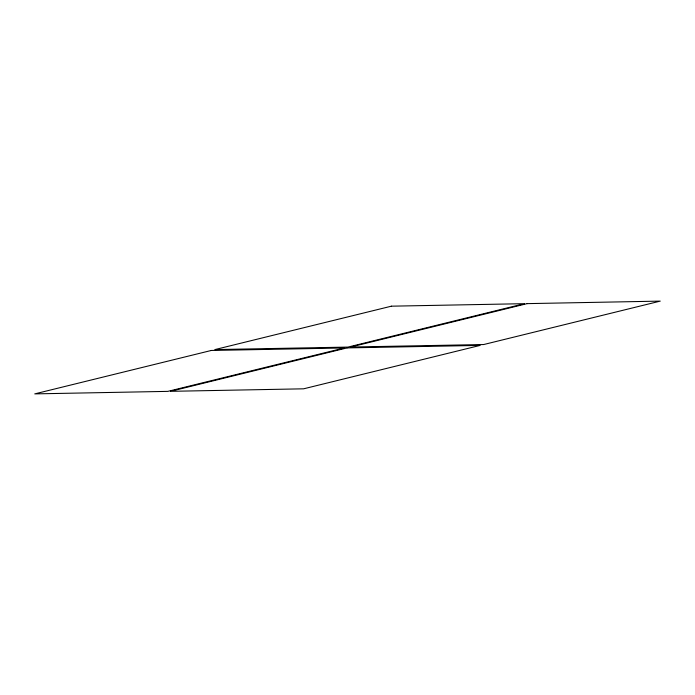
<?xml version="1.0" encoding="UTF-8"?>
<svg xmlns="http://www.w3.org/2000/svg" width="695" height="695" viewBox="0 0 695 695"><rect width="100%" height="100%" fill="white"/><g stroke="black" fill="none" stroke-linecap="round" stroke-linejoin="round"><path stroke-width="1.04" d="M211.315 350.462L34.75 393.883L167.843 391.372L344.407 347.96L211.315 350.462M391.407 306.182L214.842 349.594L347.934 347.092L524.499 303.672L391.407 306.182M347.066 347.908L170.501 391.328L303.593 388.818L480.158 345.406L347.066 347.908M527.158 303.628L350.593 347.04L483.685 344.538L660.25 301.117L527.158 303.628"/></g></svg>
